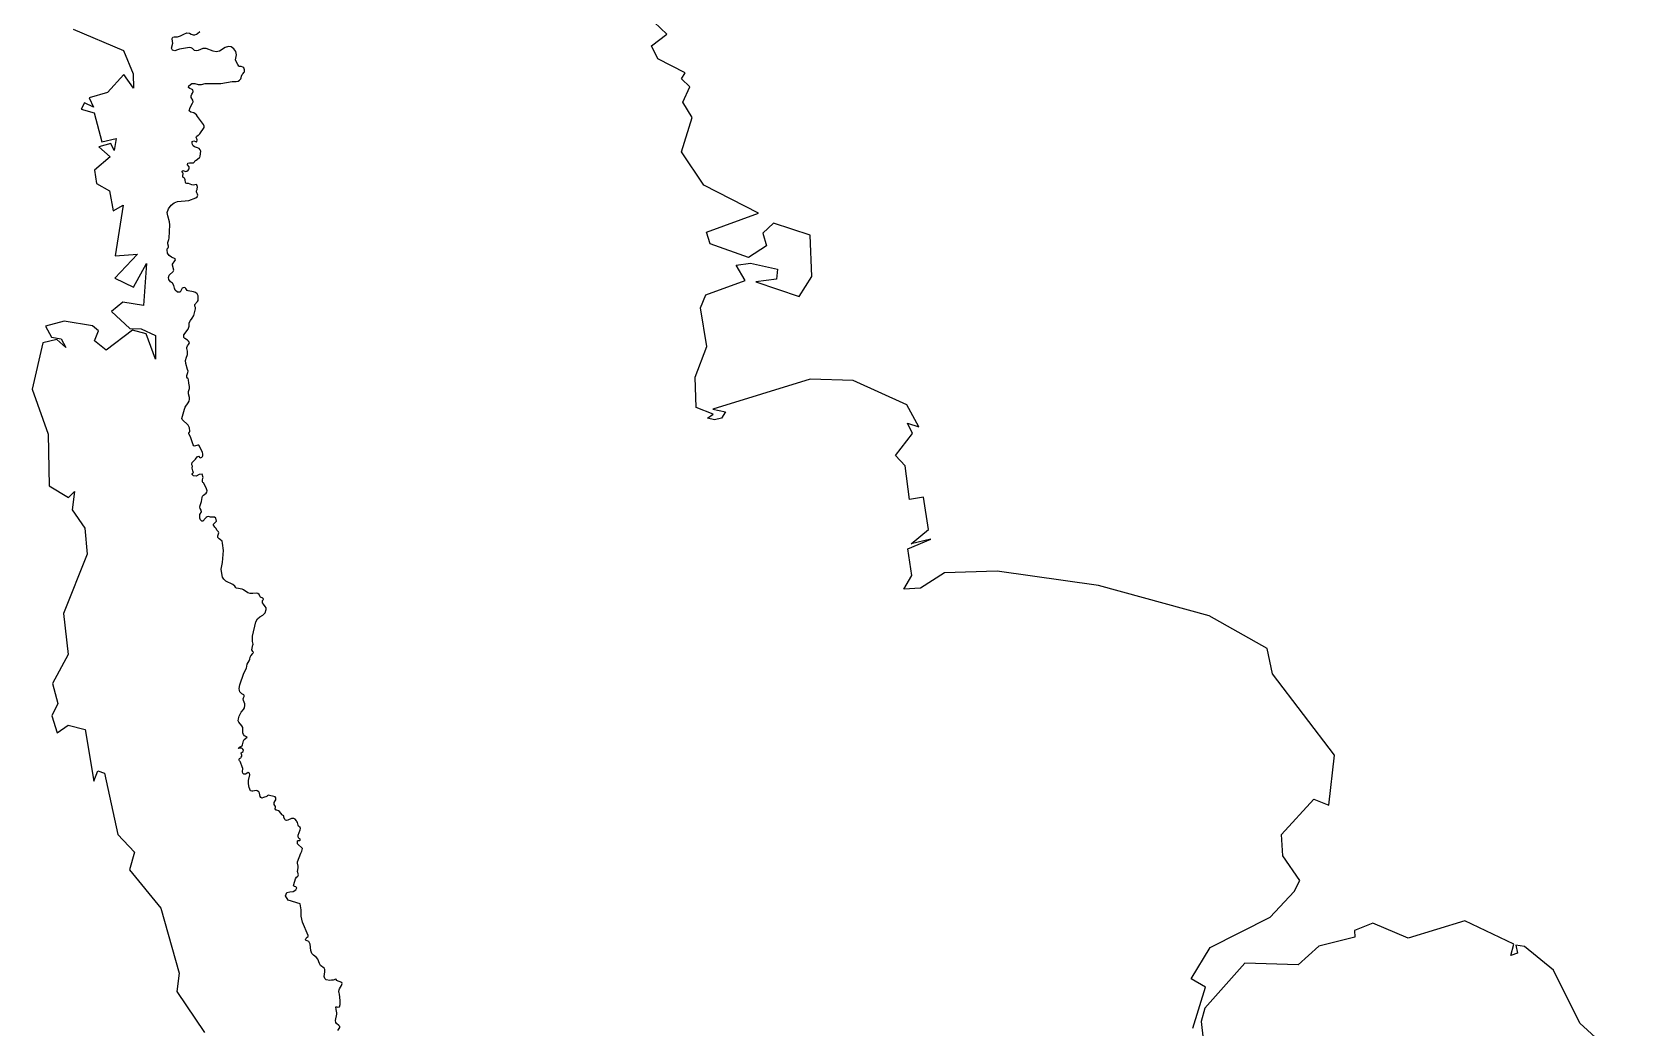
# Model space of a CAD drawing. Header units: metres. Extents: x 0 to 1325, y -1 to 773.
# Drawn here: x 390.4 to 468.7, y 515.3 to 564 of the extents above; entities that cross this region are included whole.
import ezdxf

# ---------------------------------------------------------------- set-up
doc = ezdxf.new("R2010")
doc.units = ezdxf.units.M

msp = doc.modelspace()

# ---------------------------------------------------------------- linework, layer by layer
at = {"layer": 'CUT'}
for points in [[(447.01, 515.318), (447.63, 517.318), (446.93, 517.728), (447.87, 519.258), (450.79, 520.748), (451.97, 521.988), (452.24, 522.528), (451.41, 523.728), (451.34, 524.778), (452.93, 526.498), (453.66, 526.208), (453.93, 528.648), (450.91, 532.628), (450.65, 533.858), (447.81, 535.448), (442.41, 536.928), (437.46, 537.628), (434.9, 537.548), (433.73, 536.808), (432.91, 536.758), (433.3, 537.428), (433.11, 538.718), (434.22, 539.198), (433.26, 538.968), (434.12, 539.668), (433.87, 541.248), (433.18, 541.128), (432.98, 542.778), (432.5, 543.288), (433.33, 544.348), (433.09, 544.858), (433.64, 544.678), (433.06, 545.748), (430.43, 546.948), (428.34, 547.008), (423.59, 545.538), (424.2, 545.418), (424.01, 545.098), (423.67, 545.018), (423.33, 545.098), (423.6, 545.298), (422.78, 545.618), (422.72, 547.098), (423.3, 548.608), (422.99, 550.488), (423.25, 551.118), (425.17, 551.828), (424.73, 552.578), (425.43, 552.678), (426.75, 552.378), (426.69, 551.898), (425.69, 551.758), (427.8, 551.048), (428.42, 552.028), (428.34, 554.038), (426.55, 554.628), (426.02, 554.138), (426.2, 553.518), (425.33, 552.948), (423.46, 553.608), (423.27, 554.188), (425.82, 555.118), (423.14, 556.478), (422.05, 558.108), (422.58, 559.788), (422.13, 560.528), (422.47, 561.278), (422.05, 561.678), (422.24, 561.958), (420.9, 562.648), (420.59, 563.288), (421.34, 563.848), (420.72, 564.438)], [(392.36, 564.098), (394.82, 563.058), (395.3, 561.908), (395.31, 561.208), (394.84, 561.888), (394.04, 561.008), (393.14, 560.748), (393.35, 560.288), (392.92, 560.508), (392.76, 560.188), (393.39, 560.008), (393.77, 558.598), (394.46, 558.758), (394.36, 558.178), (394.2, 558.518), (393.62, 558.348), (394.17, 557.858), (393.41, 557.208), (393.51, 556.558), (394.14, 556.198), (394.32, 555.228), (394.8, 555.498), (394.41, 553.028), (395.51, 553.108), (394.39, 551.938), (395.31, 551.508), (395.95, 552.648), (395.79, 550.598), (394.79, 550.768), (394.23, 550.308), (395.13, 549.478), (395.68, 549.458), (396.38, 549.148), (396.38, 547.978), (395.93, 549.218), (395.26, 549.408), (393.98, 548.428), (393.41, 548.878), (393.6, 549.368), (393.3, 549.618), (391.92, 549.838), (391.02, 549.598), (391.3, 549.058), (391.78, 548.978), (392, 548.548), (391.56, 548.938), (390.88, 548.788), (390.36, 546.528), (391.14, 544.318), (391.2, 541.808), (392.13, 541.228), (392.43, 541.518), (392.32, 540.628), (392.93, 539.738), (393.05, 538.458), (391.9, 535.568), (392.12, 533.558), (391.36, 532.148), (391.62, 531.178), (391.32, 530.568), (391.58, 529.748), (392.12, 530.118), (392.95, 529.898), (393.38, 527.388), (393.56, 527.878), (393.89, 527.778), (394.55, 524.778), (395.35, 523.908), (395.12, 523.058), (396.65, 521.178), (397.54, 518.008), (397.43, 517.118), (398.77, 515.118)], [(468.74, 512.978), (465.9, 515.558), (464.62, 518.158), (463.21, 519.308), (462.79, 519.378), (462.87, 518.978), (462.54, 518.868), (462.69, 519.418), (460.29, 520.568), (457.52, 519.708), (455.81, 520.448), (454.91, 520.088), (454.93, 519.758), (453.17, 519.318), (452.15, 518.408), (449.56, 518.488), (447.6, 516.298), (447.43, 515.648), (447.73, 512.918)]]:
    msp.add_lwpolyline(points, dxfattribs=at)
at = {"layer": 'SCORE'}
for points in [[(397.2, 563.638), (397.23, 563.708)], [(397.22, 563.488), (397.2, 563.638)], [(397.23, 563.708), (397.3, 563.728)], [(397.3, 563.728), (397.46, 563.718)], [(397.46, 563.718), (397.61, 563.768)], [(397.61, 563.768), (397.76, 563.848)], [(397.76, 563.848), (397.91, 563.918)], [(397.91, 563.918), (398.05, 563.898)], [(398.05, 563.898), (398.13, 563.858)], [(398.13, 563.858), (398.22, 563.828)], [(398.22, 563.828), (398.3, 563.828)], [(398.3, 563.828), (398.38, 563.848)], [(398.38, 563.848), (398.44, 563.888)], [(398.44, 563.888), (398.54, 563.988)], [(397.17, 563.168), (397.23, 563.408)], [(397.22, 563.068), (397.17, 563.168)], [(397.23, 563.408), (397.22, 563.488)], [(397.32, 563.038), (397.22, 563.068)], [(397.46, 563.088), (397.32, 563.038)], [(397.55, 563.118), (397.46, 563.088)], [(398.04, 563.208), (397.55, 563.118)], [(398.12, 563.188), (398.04, 563.208)], [(398.19, 563.148), (398.12, 563.188)], [(398.23, 563.098), (398.19, 563.148)], [(398.28, 563.048), (398.23, 563.098)], [(398.37, 563.038), (398.28, 563.048)], [(398.46, 563.048), (398.37, 563.038)], [(398.7, 563.148), (398.46, 563.048)], [(398.86, 563.158), (398.7, 563.148)], [(399.19, 563.018), (398.86, 563.158)], [(399.35, 562.988), (399.19, 563.018)], [(399.5, 563.028), (399.35, 562.988)], [(399.79, 563.208), (399.5, 563.028)], [(399.94, 563.248), (399.79, 563.208)], [(400.08, 563.228), (399.94, 563.248)], [(400.21, 563.138), (400.08, 563.228)], [(400.3, 563.008), (400.21, 563.138)], [(400.33, 562.838), (400.3, 563.008)], [(400.3, 562.678), (400.33, 562.838)], [(400.29, 562.598), (400.3, 562.678)], [(400.32, 562.518), (400.29, 562.598)], [(400.4, 562.368), (400.32, 562.518)], [(400.45, 562.298), (400.4, 562.368)], [(400.49, 562.268), (400.45, 562.298)], [(400.56, 562.268), (400.49, 562.268)], [(400.64, 562.248), (400.56, 562.268)], [(400.7, 562.208), (400.64, 562.248)], [(400.73, 562.108), (400.7, 562.208)], [(400.7, 561.978), (400.73, 562.018)], [(400.73, 562.018), (400.73, 562.108)], [(398, 561.248), (398.01, 561.328)], [(398.06, 561.198), (398, 561.248)], [(398.01, 561.328), (398.15, 561.448)], [(398.15, 561.448), (398.31, 561.448)], [(398.31, 561.448), (398.46, 561.398)], [(398.46, 561.398), (398.62, 561.398)], [(398.62, 561.398), (398.81, 561.448)], [(398.81, 561.448), (399.57, 561.438)], [(399.57, 561.438), (400.12, 561.538)], [(400.12, 561.538), (400.32, 561.538)], [(400.32, 561.538), (400.41, 561.558)], [(400.41, 561.558), (400.49, 561.608)], [(400.49, 561.608), (400.55, 561.668)], [(400.55, 561.668), (400.57, 561.728)], [(400.57, 561.728), (400.58, 561.798)], [(400.58, 561.798), (400.61, 561.878)], [(400.61, 561.878), (400.66, 561.938)], [(400.66, 561.938), (400.7, 561.978)], [(398.14, 561.168), (398.06, 561.198)], [(398.07, 560.278), (398.19, 560.478)], [(398.12, 560.848), (398.15, 560.918)], [(398.13, 560.768), (398.12, 560.848)], [(398.21, 560.628), (398.13, 560.768)], [(398.2, 561.128), (398.14, 561.168)], [(398.15, 560.918), (398.19, 560.978)], [(398.19, 560.978), (398.22, 561.048)], [(398.19, 560.478), (398.22, 560.548)], [(398.22, 561.048), (398.2, 561.128)], [(398.22, 560.548), (398.21, 560.628)], [(398.02, 560.108), (398.07, 560.278)], [(398.11, 560.048), (398.02, 560.108)], [(398.25, 560.018), (398.11, 560.048)], [(398.38, 559.918), (398.25, 560.018)], [(398.44, 559.828), (398.38, 559.918)], [(398.72, 559.448), (398.44, 559.828)], [(398.37, 558.808), (398.38, 558.858)], [(398.38, 558.858), (398.4, 558.878)], [(398.4, 558.878), (398.47, 558.918)], [(398.47, 558.918), (398.5, 558.938)], [(398.5, 558.938), (398.55, 558.988)], [(398.55, 558.988), (398.75, 559.298)], [(398.75, 559.358), (398.72, 559.448)], [(398.75, 559.298), (398.75, 559.358)], [(398.17, 558.538), (398.18, 558.608)], [(398.19, 558.458), (398.17, 558.538)], [(398.18, 558.608), (398.25, 558.638)], [(398.22, 558.398), (398.19, 558.458)], [(398.29, 558.358), (398.22, 558.398)], [(398.25, 558.638), (398.33, 558.618)], [(398.44, 558.298), (398.29, 558.358)], [(398.33, 558.618), (398.38, 558.588)], [(398.38, 558.768), (398.37, 558.808)], [(398.4, 558.738), (398.38, 558.768)], [(398.38, 558.588), (398.4, 558.598)], [(398.41, 558.698), (398.4, 558.738)], [(398.4, 558.598), (398.41, 558.698)], [(398.51, 558.268), (398.44, 558.298)], [(398.57, 558.208), (398.51, 558.268)], [(398.56, 557.888), (398.59, 558.148)], [(398.59, 558.148), (398.57, 558.208)], [(397.94, 557.488), (397.96, 557.558)], [(397.95, 557.468), (397.94, 557.488)], [(398.02, 557.378), (397.95, 557.468)], [(397.96, 557.558), (398.05, 557.568)], [(398.02, 557.278), (398.02, 557.378)], [(398.05, 557.568), (398.15, 557.568)], [(398.15, 557.568), (398.23, 557.578)], [(398.23, 557.578), (398.27, 557.598)], [(398.27, 557.598), (398.3, 557.628)], [(398.3, 557.628), (398.31, 557.658)], [(398.31, 557.658), (398.34, 557.678)], [(398.34, 557.678), (398.36, 557.698)], [(398.36, 557.698), (398.52, 557.808)], [(398.52, 557.808), (398.55, 557.838)], [(398.55, 557.838), (398.56, 557.888)], [(397.67, 557.128), (397.69, 557.168)], [(397.68, 557.108), (397.67, 557.128)], [(397.71, 557.088), (397.68, 557.108)], [(397.69, 557.168), (397.73, 557.188)], [(397.73, 557.048), (397.71, 557.088)], [(397.72, 556.928), (397.73, 557.048)], [(397.72, 556.898), (397.72, 556.928)], [(397.74, 556.858), (397.72, 556.898)], [(397.73, 557.188), (397.77, 557.178)], [(397.77, 556.838), (397.74, 556.858)], [(397.77, 557.178), (397.81, 557.158)], [(397.8, 556.818), (397.77, 556.838)], [(397.82, 556.788), (397.8, 556.818)], [(397.81, 557.158), (397.85, 557.148)], [(397.83, 556.748), (397.82, 556.788)], [(397.84, 556.618), (397.83, 556.748)], [(397.86, 556.578), (397.84, 556.618)], [(397.85, 557.148), (397.92, 557.168)], [(397.91, 556.568), (397.86, 556.578)], [(398, 556.568), (397.91, 556.568)], [(397.92, 557.168), (397.98, 557.208)], [(397.98, 557.208), (398.02, 557.278)], [(398.15, 556.498), (398, 556.568)], [(398.22, 556.488), (398.15, 556.498)], [(398.38, 556.518), (398.22, 556.488)], [(398.42, 556.468), (398.38, 556.518)], [(397.46, 555.678), (398.01, 555.738)], [(398.01, 555.738), (398.35, 555.868)], [(398.35, 555.868), (398.42, 555.918)], [(398.39, 556.198), (398.41, 556.268)], [(398.39, 556.148), (398.39, 556.198)], [(398.4, 556.108), (398.39, 556.148)], [(398.44, 556.038), (398.4, 556.108)], [(398.41, 556.268), (398.42, 556.298)], [(398.43, 556.378), (398.42, 556.468)], [(398.42, 556.298), (398.43, 556.378)], [(398.42, 555.918), (398.45, 555.998)], [(398.45, 555.998), (398.44, 556.038)], [(396.95, 555.138), (397.02, 555.328)], [(396.98, 554.978), (396.95, 555.138)], [(397.06, 554.688), (396.98, 554.978)], [(397.02, 555.328), (397.15, 555.498)], [(397.15, 555.498), (397.3, 555.618)], [(397.3, 555.618), (397.46, 555.678)], [(397.05, 553.898), (397.09, 554.538)], [(397.09, 554.538), (397.06, 554.688)], [(396.95, 553.328), (396.96, 553.368)], [(396.96, 553.368), (397, 553.428)], [(396.98, 553.608), (396.99, 553.678)], [(397.01, 553.508), (396.98, 553.608)], [(396.99, 553.678), (397.04, 553.828)], [(397, 553.428), (397.02, 553.468)], [(397.02, 553.468), (397.01, 553.508)], [(397.04, 553.828), (397.05, 553.898)], [(396.97, 553.168), (396.95, 553.328)], [(397.05, 553.048), (396.97, 553.168)], [(397.16, 552.968), (397.05, 553.048)], [(397.35, 552.878), (397.16, 552.968)], [(397.22, 552.628), (397.33, 552.788)], [(397.22, 552.578), (397.22, 552.628)], [(397.33, 552.788), (397.36, 552.838)], [(397.36, 552.838), (397.35, 552.878)], [(397.01, 551.978), (397.05, 552.088)], [(397.04, 551.868), (397.01, 551.978)], [(397.12, 551.768), (397.04, 551.868)], [(397.05, 552.088), (397.24, 552.258)], [(397.28, 552.338), (397.22, 552.578)], [(397.24, 552.258), (397.28, 552.338)], [(397.22, 551.688), (397.12, 551.768)], [(397.28, 551.578), (397.22, 551.688)], [(397.31, 551.458), (397.28, 551.578)], [(397.35, 551.348), (397.31, 551.458)], [(397.46, 551.258), (397.35, 551.348)], [(397.58, 551.258), (397.46, 551.258)], [(397.64, 551.348), (397.58, 551.258)], [(397.69, 551.448), (397.64, 551.348)], [(397.78, 551.488), (397.69, 551.448)], [(397.83, 551.468), (397.78, 551.488)], [(397.87, 551.428), (397.83, 551.468)], [(397.89, 551.378), (397.87, 551.428)], [(397.93, 551.338), (397.89, 551.378)], [(397.97, 551.318), (397.93, 551.338)], [(398.23, 551.278), (397.97, 551.318)], [(398.34, 551.238), (398.23, 551.278)], [(398.42, 551.168), (398.34, 551.238)], [(398.47, 551.078), (398.42, 551.168)], [(398.46, 550.848), (398.47, 551.078)], [(398.26, 550.118), (398.33, 550.438)], [(398.31, 550.648), (398.35, 550.708)], [(398.31, 550.578), (398.31, 550.648)], [(398.33, 550.508), (398.31, 550.578)], [(398.33, 550.438), (398.33, 550.508)], [(398.35, 550.708), (398.37, 550.738)], [(398.37, 550.738), (398.44, 550.808)], [(398.44, 550.808), (398.46, 550.848)], [(397.77, 549.178), (397.98, 549.448)], [(397.98, 549.448), (398.02, 549.598)], [(398.02, 549.598), (398.03, 549.758)], [(398.03, 549.758), (398.09, 549.878)], [(398.09, 549.878), (398.18, 549.988)], [(398.18, 549.988), (398.26, 550.118)], [(397.77, 549.038), (397.77, 549.178)], [(397.82, 548.988), (397.77, 549.038)], [(397.95, 548.918), (397.82, 548.988)], [(397.94, 548.628), (397.99, 548.698)], [(398, 548.868), (397.95, 548.918)], [(397.99, 548.698), (398.03, 548.748)], [(398.04, 548.798), (398, 548.868)], [(398.03, 548.748), (398.04, 548.798)], [(397.85, 547.918), (397.9, 548.088)], [(397.86, 547.778), (397.85, 547.918)], [(397.9, 548.088), (397.93, 548.158)], [(397.91, 548.558), (397.94, 548.628)], [(397.91, 548.498), (397.91, 548.558)], [(397.94, 548.368), (397.91, 548.498)], [(397.93, 548.158), (397.94, 548.218)], [(397.95, 548.288), (397.94, 548.368)], [(397.94, 548.218), (397.95, 548.288)], [(397.95, 547.488), (397.86, 547.778)], [(397.91, 547.188), (397.96, 547.328)], [(397.91, 547.098), (397.91, 547.188)], [(397.94, 547.058), (397.91, 547.098)], [(397.97, 547.398), (397.95, 547.488)], [(397.96, 547.328), (397.97, 547.398)], [(397.97, 547.038), (397.94, 547.058)], [(397.99, 546.968), (397.97, 547.038)], [(398.01, 546.808), (397.99, 546.968)], [(397.99, 546.398), (398.04, 546.558)], [(397.99, 546.348), (397.99, 546.398)], [(397.99, 546.298), (397.99, 546.348)], [(398.04, 546.648), (398.01, 546.808)], [(398.04, 546.558), (398.04, 546.648)], [(397.66, 545.088), (397.79, 545.548)], [(397.79, 545.548), (397.83, 545.648)], [(397.83, 545.648), (397.98, 545.848)], [(397.98, 545.848), (398.02, 545.928)], [(398.05, 546.118), (397.99, 546.298)], [(398.02, 545.928), (398.05, 546.038)], [(398.05, 546.038), (398.05, 546.118)], [(397.69, 545.038), (397.66, 545.088)], [(397.97, 544.768), (397.69, 545.038)], [(398.04, 544.628), (397.97, 544.768)], [(398.01, 544.378), (398.05, 544.428)], [(398.01, 544.338), (398.01, 544.378)], [(398.02, 544.308), (398.01, 544.338)], [(398.09, 544.188), (398.02, 544.308)], [(398.06, 544.468), (398.04, 544.628)], [(398.05, 544.428), (398.06, 544.468)], [(398.22, 543.798), (398.09, 544.188)], [(398.25, 543.748), (398.22, 543.798)], [(398.29, 543.738), (398.25, 543.748)], [(398.45, 543.778), (398.29, 543.738)], [(398.34, 543.108), (398.42, 543.218)], [(398.42, 543.218), (398.45, 543.238)], [(398.5, 543.778), (398.45, 543.778)], [(398.45, 543.238), (398.49, 543.248)], [(398.49, 543.248), (398.51, 543.228)], [(398.53, 543.738), (398.5, 543.778)], [(398.51, 543.228), (398.52, 543.208)], [(398.52, 543.208), (398.54, 543.188)], [(398.68, 543.428), (398.53, 543.738)], [(398.54, 543.188), (398.58, 543.168)], [(398.58, 543.168), (398.61, 543.178)], [(398.61, 543.178), (398.65, 543.198)], [(398.65, 543.198), (398.68, 543.228)], [(398.7, 543.358), (398.68, 543.428)], [(398.68, 543.228), (398.7, 543.268)], [(398.7, 543.308), (398.7, 543.358)], [(398.7, 543.268), (398.7, 543.308)], [(398.15, 542.858), (398.18, 542.938)], [(398.15, 542.828), (398.15, 542.858)], [(398.19, 542.768), (398.15, 542.828)], [(398.17, 542.708), (398.19, 542.748)], [(398.18, 542.658), (398.17, 542.708)], [(398.18, 542.938), (398.23, 542.998)], [(398.2, 542.528), (398.18, 542.658)], [(398.18, 542.378), (398.21, 542.418)], [(398.19, 542.748), (398.19, 542.768)], [(398.22, 542.488), (398.2, 542.528)], [(398.21, 542.418), (398.23, 542.448)], [(398.23, 542.448), (398.22, 542.488)], [(398.23, 542.998), (398.34, 543.108)], [(398.18, 542.348), (398.18, 542.378)], [(398.23, 542.288), (398.18, 542.348)], [(398.36, 542.278), (398.23, 542.288)], [(398.52, 542.358), (398.36, 542.278)], [(398.66, 542.378), (398.52, 542.358)], [(398.71, 542.208), (398.66, 542.378)], [(398.67, 542.078), (398.7, 542.168)], [(398.67, 542.028), (398.67, 542.078)], [(398.68, 541.988), (398.67, 542.028)], [(398.7, 541.968), (398.68, 541.988)], [(398.7, 542.168), (398.71, 542.208)], [(398.72, 541.948), (398.7, 541.968)], [(398.74, 541.928), (398.72, 541.948)], [(398.88, 541.648), (398.74, 541.928)], [(398.91, 541.558), (398.88, 541.648)], [(398.55, 540.758), (398.57, 540.848)], [(398.57, 540.848), (398.63, 541.038)], [(398.63, 541.038), (398.65, 541.128)], [(398.65, 541.128), (398.66, 541.228)], [(398.66, 541.228), (398.68, 541.288)], [(398.68, 541.288), (398.72, 541.338)], [(398.72, 541.338), (398.85, 541.438)], [(398.85, 541.438), (398.89, 541.488)], [(398.89, 541.488), (398.91, 541.558)], [(398.54, 540.318), (398.55, 540.408)], [(398.55, 540.218), (398.54, 540.318)], [(398.57, 540.688), (398.55, 540.758)], [(398.55, 540.408), (398.63, 540.528)], [(398.58, 540.138), (398.55, 540.218)], [(398.61, 540.608), (398.57, 540.688)], [(398.64, 540.078), (398.58, 540.138)], [(398.63, 540.528), (398.61, 540.608)], [(398.69, 540.078), (398.64, 540.078)], [(398.82, 540.218), (398.69, 540.078)], [(398.85, 540.248), (398.82, 540.218)], [(398.91, 540.288), (398.85, 540.248)], [(398.97, 540.298), (398.91, 540.288)], [(399.06, 540.278), (398.97, 540.298)], [(399.14, 540.268), (399.06, 540.278)], [(399.21, 540.278), (399.14, 540.268)], [(399.19, 539.918), (399.36, 540.068)], [(399.27, 540.278), (399.21, 540.278)], [(399.33, 540.218), (399.27, 540.278)], [(399.36, 540.068), (399.33, 540.218)], [(399.28, 539.788), (399.19, 539.918)], [(399.33, 539.728), (399.28, 539.788)], [(399.4, 539.618), (399.33, 539.728)], [(399.45, 539.558), (399.4, 539.618)], [(399.42, 539.358), (399.48, 539.498)], [(399.43, 539.278), (399.42, 539.358)], [(399.49, 539.208), (399.43, 539.278)], [(399.48, 539.498), (399.45, 539.558)], [(399.56, 539.158), (399.49, 539.208)], [(399.63, 539.098), (399.56, 539.158)], [(399.66, 538.998), (399.63, 539.098)], [(399.7, 538.638), (399.66, 538.998)], [(399.66, 538.058), (399.7, 538.638)], [(399.59, 537.738), (399.66, 538.058)], [(399.6, 537.618), (399.59, 537.738)], [(399.65, 537.348), (399.6, 537.618)], [(399.71, 537.238), (399.65, 537.348)], [(399.82, 537.148), (399.71, 537.238)], [(400.15, 536.978), (399.82, 537.148)], [(400.25, 536.908), (400.15, 536.978)], [(400.29, 536.848), (400.25, 536.908)], [(400.31, 536.818), (400.29, 536.848)], [(400.34, 536.808), (400.31, 536.818)], [(400.62, 536.758), (400.34, 536.808)], [(400.68, 536.728), (400.62, 536.758)], [(400.89, 536.578), (400.68, 536.728)], [(401, 536.538), (400.89, 536.578)], [(401.14, 536.538), (401, 536.538)], [(401.3, 536.558), (401.14, 536.538)], [(401.38, 536.538), (401.3, 536.558)], [(401.44, 536.488), (401.38, 536.538)], [(401.49, 536.388), (401.44, 536.488)], [(401.51, 536.368), (401.49, 536.388)], [(401.62, 536.318), (401.51, 536.368)], [(401.6, 536.168), (401.61, 536.198)], [(401.6, 536.118), (401.6, 536.168)], [(401.61, 536.198), (401.63, 536.228)], [(401.64, 536.298), (401.62, 536.318)], [(401.63, 536.228), (401.65, 536.258)], [(401.65, 536.258), (401.64, 536.298)], [(401.36, 535.308), (401.48, 535.408)], [(401.48, 535.408), (401.62, 535.488)], [(401.61, 536.088), (401.6, 536.118)], [(401.65, 536.028), (401.61, 536.088)], [(401.62, 535.488), (401.74, 535.598)], [(401.74, 535.908), (401.65, 536.028)], [(401.78, 535.838), (401.74, 535.908)], [(401.74, 535.598), (401.79, 535.758)], [(401.79, 535.758), (401.78, 535.838)], [(401.12, 534.468), (401.28, 535.158)], [(401.28, 535.158), (401.36, 535.308)], [(401.09, 533.788), (401.1, 533.868)], [(401.14, 533.718), (401.09, 533.788)], [(401.1, 533.868), (401.12, 533.958)], [(401.11, 534.338), (401.12, 534.468)], [(401.11, 534.208), (401.11, 534.338)], [(401.15, 534.068), (401.11, 534.208)], [(401.12, 533.958), (401.14, 534.038)], [(401.14, 534.038), (401.15, 534.048)], [(401.15, 534.058), (401.15, 534.068)], [(401.15, 534.048), (401.15, 534.058)], [(400.83, 532.898), (400.86, 533.088)], [(400.86, 533.088), (400.96, 533.248)], [(400.96, 533.248), (400.99, 533.338)], [(400.99, 533.338), (401.01, 533.428)], [(401.01, 533.428), (401.04, 533.498)], [(401.04, 533.498), (401.14, 533.618)], [(401.15, 533.688), (401.14, 533.718)], [(401.14, 533.618), (401.15, 533.648)], [(401.16, 533.668), (401.15, 533.688)], [(401.15, 533.648), (401.16, 533.668)], [(400.5, 532.088), (400.69, 532.648)], [(400.69, 532.648), (400.83, 532.898)], [(400.47, 531.898), (400.5, 532.088)], [(400.48, 531.808), (400.47, 531.898)], [(400.5, 531.748), (400.48, 531.808)], [(400.55, 531.698), (400.5, 531.748)], [(400.6, 531.648), (400.55, 531.698)], [(400.69, 531.598), (400.6, 531.648)], [(400.66, 531.398), (400.67, 531.448)], [(400.67, 531.448), (400.71, 531.518)], [(400.71, 531.568), (400.69, 531.598)], [(400.71, 531.518), (400.71, 531.568)], [(400.46, 530.548), (400.56, 530.748)], [(400.56, 530.748), (400.68, 530.888)], [(400.68, 531.318), (400.66, 531.398)], [(400.74, 531.158), (400.68, 531.318)], [(400.68, 530.888), (400.73, 530.968)], [(400.73, 530.968), (400.75, 531.068)], [(400.75, 531.068), (400.74, 531.158)], [(400.42, 530.328), (400.43, 530.428)], [(400.45, 530.258), (400.42, 530.328)], [(400.43, 530.428), (400.46, 530.548)], [(400.6, 530.088), (400.45, 530.258)], [(400.64, 529.998), (400.6, 530.088)], [(400.65, 529.918), (400.64, 529.998)], [(400.64, 529.838), (400.65, 529.918)], [(400.49, 529.038), (400.61, 529.098)], [(400.61, 529.098), (400.63, 529.148)], [(400.63, 529.148), (400.67, 529.348)], [(400.64, 529.748), (400.64, 529.838)], [(400.67, 529.658), (400.64, 529.748)], [(400.72, 529.598), (400.67, 529.658)], [(400.67, 529.348), (400.71, 529.418)], [(400.71, 529.418), (400.85, 529.528)], [(400.85, 529.528), (400.72, 529.598)], [(400.42, 528.978), (400.49, 529.038)], [(400.44, 528.968), (400.42, 528.978)], [(400.51, 528.988), (400.44, 528.968)], [(400.46, 528.448), (400.48, 528.488)], [(400.46, 528.408), (400.46, 528.448)], [(400.49, 528.378), (400.46, 528.408)], [(400.48, 528.488), (400.51, 528.508)], [(400.51, 528.338), (400.49, 528.378)], [(400.59, 528.988), (400.51, 528.988)], [(400.51, 528.508), (400.54, 528.528)], [(400.53, 528.308), (400.51, 528.338)], [(400.62, 528.078), (400.53, 528.308)], [(400.54, 528.528), (400.57, 528.548)], [(400.56, 528.758), (400.66, 528.828)], [(400.56, 528.728), (400.56, 528.758)], [(400.58, 528.698), (400.56, 528.728)], [(400.57, 528.548), (400.6, 528.598)], [(400.59, 528.658), (400.58, 528.698)], [(400.65, 528.948), (400.59, 528.988)], [(400.59, 528.628), (400.59, 528.658)], [(400.6, 528.608), (400.59, 528.628)], [(400.6, 528.598), (400.6, 528.608)], [(400.68, 528.888), (400.65, 528.948)], [(400.66, 528.828), (400.68, 528.888)], [(400.64, 527.998), (400.62, 528.078)], [(400.63, 527.838), (400.64, 527.998)], [(400.65, 527.768), (400.63, 527.838)], [(400.7, 527.728), (400.65, 527.768)], [(400.78, 527.728), (400.7, 527.728)], [(400.85, 527.778), (400.78, 527.728)], [(400.91, 527.808), (400.85, 527.778)], [(400.97, 527.768), (400.91, 527.808)], [(400.92, 527.418), (400.98, 527.698)], [(400.98, 527.698), (400.97, 527.768)], [(400.93, 527.258), (400.92, 527.418)], [(400.95, 527.068), (400.93, 527.258)], [(401.02, 526.908), (400.95, 527.068)], [(401.08, 526.898), (401.02, 526.908)], [(401.14, 526.888), (401.08, 526.898)], [(401.22, 526.908), (401.14, 526.888)], [(401.29, 526.918), (401.22, 526.908)], [(401.35, 526.908), (401.29, 526.918)], [(401.42, 526.858), (401.35, 526.908)], [(401.46, 526.798), (401.42, 526.858)], [(401.49, 526.638), (401.46, 526.798)], [(401.52, 526.578), (401.49, 526.638)], [(401.58, 526.558), (401.52, 526.578)], [(401.66, 526.578), (401.58, 526.558)], [(401.81, 526.638), (401.66, 526.578)], [(401.84, 526.658), (401.81, 526.638)], [(401.86, 526.688), (401.84, 526.658)], [(401.89, 526.698), (401.86, 526.688)], [(402.22, 526.618), (401.89, 526.698)], [(402.17, 526.278), (402.18, 526.338)], [(402.18, 526.238), (402.17, 526.278)], [(402.18, 526.338), (402.23, 526.418)], [(402.24, 526.138), (402.18, 526.238)], [(402.25, 526.568), (402.22, 526.618)], [(402.23, 526.418), (402.25, 526.468)], [(402.23, 526.068), (402.24, 526.098)], [(402.23, 526.028), (402.23, 526.068)], [(402.25, 525.988), (402.23, 526.028)], [(402.24, 526.098), (402.24, 526.138)], [(402.25, 526.468), (402.25, 526.568)], [(402.27, 525.968), (402.25, 525.988)], [(402.31, 525.958), (402.27, 525.968)], [(402.38, 525.938), (402.31, 525.958)], [(402.43, 525.898), (402.38, 525.938)], [(402.56, 525.738), (402.43, 525.898)], [(402.58, 525.728), (402.56, 525.738)], [(402.62, 525.708), (402.58, 525.728)], [(402.64, 525.688), (402.62, 525.708)], [(402.65, 525.668), (402.64, 525.688)], [(402.65, 525.608), (402.65, 525.668)], [(402.66, 525.588), (402.65, 525.608)], [(402.7, 525.508), (402.66, 525.588)], [(402.72, 525.478), (402.7, 525.508)], [(402.77, 525.458), (402.72, 525.478)], [(402.85, 525.478), (402.77, 525.458)], [(403.02, 525.558), (402.85, 525.478)], [(403.13, 525.558), (403.02, 525.558)], [(403.2, 525.518), (403.13, 525.558)], [(403.26, 525.448), (403.2, 525.518)], [(403.28, 525.418), (403.26, 525.448)], [(403.31, 525.368), (403.28, 525.418)], [(403.35, 525.228), (403.31, 525.368)], [(403.37, 525.188), (403.35, 525.228)], [(403.44, 525.118), (403.37, 525.188)], [(403.31, 524.468), (403.34, 524.488)], [(403.31, 524.318), (403.31, 524.468)], [(403.34, 524.748), (403.45, 524.998)], [(403.34, 524.698), (403.34, 524.748)], [(403.37, 524.618), (403.34, 524.698)], [(403.34, 524.488), (403.42, 524.478)], [(403.39, 524.588), (403.37, 524.618)], [(403.42, 524.568), (403.39, 524.588)], [(403.44, 524.548), (403.42, 524.568)], [(403.42, 524.478), (403.45, 524.508)], [(403.46, 525.068), (403.44, 525.118)], [(403.45, 524.508), (403.44, 524.548)], [(403.45, 524.998), (403.46, 525.068)], [(403.55, 524.098), (403.31, 524.318)], [(403.31, 523.448), (403.48, 523.868)], [(403.48, 523.868), (403.53, 523.968)], [(403.53, 523.968), (403.55, 524.098)], [(403.31, 523.378), (403.31, 523.448)], [(403.34, 523.228), (403.31, 523.378)], [(403.32, 522.978), (403.34, 523.148)], [(403.36, 522.808), (403.32, 522.978)], [(403.33, 522.738), (403.36, 522.808)], [(403.34, 523.148), (403.34, 523.228)], [(403.11, 521.998), (403.24, 522.078)], [(403.12, 522.278), (403.13, 522.338)], [(403.17, 522.238), (403.12, 522.278)], [(403.13, 522.338), (403.22, 522.618)], [(403.24, 522.218), (403.17, 522.238)], [(403.22, 522.618), (403.27, 522.688)], [(403.28, 522.178), (403.24, 522.218)], [(403.24, 522.078), (403.28, 522.178)], [(403.27, 522.688), (403.33, 522.738)], [(402.73, 521.778), (402.8, 521.938)], [(402.86, 521.568), (402.73, 521.778)], [(402.8, 521.938), (402.94, 521.978)], [(403.44, 521.388), (402.86, 521.568)], [(402.94, 521.978), (403.11, 521.998)], [(403.5, 521.098), (403.44, 521.388)], [(403.49, 520.808), (403.5, 521.098)], [(403.49, 520.788), (403.49, 520.808)], [(403.56, 520.498), (403.49, 520.788)], [(403.84, 519.848), (403.56, 520.498)], [(403.7, 519.628), (403.73, 519.708)], [(403.73, 519.708), (403.78, 519.768)], [(403.78, 519.768), (403.83, 519.798)], [(403.83, 519.798), (403.84, 519.848)], [(403.72, 519.608), (403.7, 519.628)], [(403.78, 519.588), (403.72, 519.608)], [(403.86, 519.558), (403.78, 519.588)], [(403.93, 519.428), (403.86, 519.558)], [(403.97, 519.108), (403.93, 519.428)], [(404.02, 518.968), (403.97, 519.108)], [(404.09, 518.888), (404.02, 518.968)], [(404.24, 518.768), (404.09, 518.888)], [(404.31, 518.688), (404.24, 518.768)], [(404.39, 518.478), (404.31, 518.688)], [(404.44, 518.388), (404.39, 518.478)], [(404.61, 518.258), (404.44, 518.388)], [(404.65, 518.178), (404.61, 518.258)], [(404.64, 518.078), (404.65, 518.178)], [(404.62, 517.838), (404.63, 517.958)], [(404.65, 517.748), (404.62, 517.838)], [(404.63, 517.958), (404.64, 518.078)], [(404.68, 517.708), (404.65, 517.748)], [(404.71, 517.688), (404.68, 517.708)], [(404.9, 517.648), (404.71, 517.688)], [(404.98, 517.658), (404.9, 517.648)], [(405.05, 517.668), (404.98, 517.658)], [(405.19, 517.718), (405.05, 517.668)], [(405.21, 517.698), (405.19, 517.718)], [(405.21, 517.668), (405.21, 517.698)], [(405.22, 517.648), (405.21, 517.668)], [(405.48, 517.548), (405.22, 517.648)], [(405.37, 517.238), (405.46, 517.408)], [(405.46, 517.408), (405.49, 517.508)], [(405.49, 517.508), (405.48, 517.548)], [(405.33, 517.118), (405.34, 517.188)], [(405.33, 517.078), (405.33, 517.118)], [(405.35, 517.048), (405.33, 517.078)], [(405.34, 517.188), (405.37, 517.238)], [(405.36, 516.978), (405.35, 517.048)], [(405.39, 516.668), (405.36, 516.978)], [(405.39, 516.478), (405.39, 516.668)], [(405.17, 515.688), (405.24, 516.008)], [(405.19, 516.358), (405.23, 516.368)], [(405.2, 516.238), (405.19, 516.358)], [(405.23, 516.078), (405.2, 516.238)], [(405.23, 516.368), (405.29, 516.348)], [(405.24, 516.008), (405.23, 516.078)], [(405.29, 516.348), (405.36, 516.358)], [(405.36, 516.358), (405.39, 516.478)], [(405.18, 515.598), (405.17, 515.688)], [(405.21, 515.548), (405.18, 515.598)], [(405.33, 515.448), (405.21, 515.548)], [(405.28, 515.208), (405.38, 515.348)], [(405.38, 515.408), (405.33, 515.448)], [(405.38, 515.348), (405.38, 515.408)]]:
    msp.add_lwpolyline(points, dxfattribs=at)

doc.saveas('drawing.dxf')
